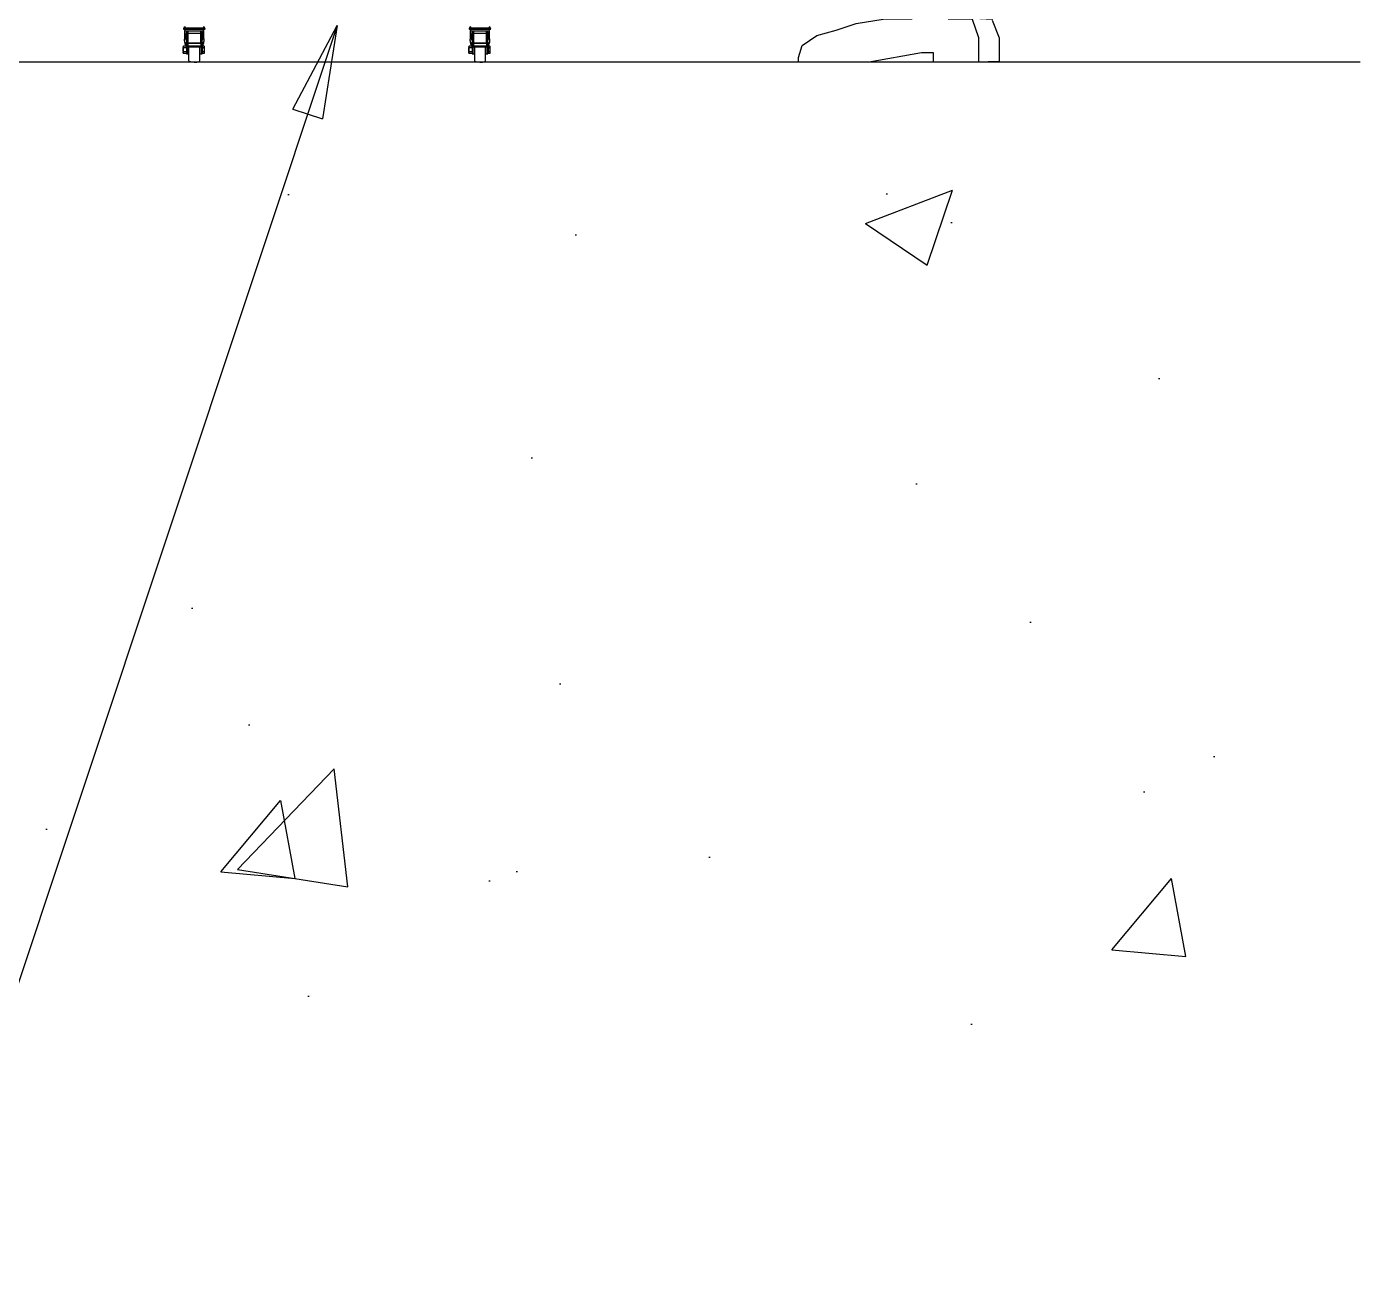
# Model space of a CAD drawing. Extents: x 28911 to 70911, y -59 to 29641.
# Drawn here: x 43538 to 45686, y 3898 to 5891 of the extents above; entities that cross this region are included whole.
import ezdxf

# ---------------------------------------------------------------- set-up
doc = ezdxf.new("R2010")
doc.units = 0
doc.header["$LTSCALE"] = 300
doc.header["$MEASUREMENT"] = 0
doc.layers.add('.', color=6, linetype='Continuous')
doc.layers.add('OPERAI_dwg', color=7, linetype='Continuous')
doc.styles.get("Standard").update_dxf_attribs({"font": 'STANDARD'})
doc.dimstyles.new('sc1a50_pollici', dxfattribs={"dimscale": 50, "dimtxt": 3, "dimasz": 3, "dimexe": 0, "dimexo": 0, "dimgap": 1, "dimtad": 1, "dimzin": 12, "dimdsep": 46, "dimtxsty": 'Standard', "dimblk": 'CLOSEDBLANK', "dimcen": 1, "dimclrd": 253, "dimclre": 253, "dimclrt": 2, "dimadec": 0, "dimazin": 3, "dimtfac": 1, "dimtmove": 0, "dimatfit": 1, "dimldrblk": 'CLOSEDBLANK', "dimfxl": 1, "dimtolj": 1, "dimtzin": 0, "dimarcsym": 0})

# ---------------------------------------------------------------- blocks, each defined once
blk = doc.blocks.new('A$C714e681e')
at = {"color": 7, "linetype": 'Continuous', "lineweight": 25}
for p, q in [((5813.4, 54.5), (5813.1, 53)), ((5813.1, 53), (5848.1, 53)), ((5847.8, 54.5), (5813.4, 54.5)), ((5816, 53), (5815.1, 50.1)), ((5815.1, 50.1), (5815.1, 37.6)), ((5820.1, 50.1), (5815.1, 50.1)), ((5818.1, 47.1), (5818.1, 48.1)), ((5819.6, 47.1), (5818.1, 47.1)), ((5818.1, 47.1), (5818.1, 46.1)), ((5818.1, 46.1), (5818.1, 32)), ((5819.6, 43.7), (5819.6, 47.1)), ((5819.6, 34.5), (5819.6, 43.7)), ((5820.1, 50.1), (5820.1, 45.8)), ((5823.3, 50.1), (5820.1, 50.1)), ((5820.1, 45.8), (5820.1, 45.3)), ((5820.1, 45.3), (5820.1, 30.9)), ((5837.9, 50.1), (5823.3, 50.1)), ((5837.9, 46.1), (5823.3, 46.1)), ((5841.1, 50.1), (5837.9, 50.1)), ((5841.1, 45.8), (5841.1, 50.1)), ((5846.1, 50.1), (5841.1, 50.1)), ((5841.1, 45.3), (5841.1, 45.8)), ((5841.1, 30.9), (5841.1, 45.3)), ((5843.1, 47.1), (5841.6, 47.1)), ((5841.6, 47.1), (5841.6, 43.7)), ((5841.6, 43.7), (5841.6, 34.5)), ((5843.1, 48.1), (5843.1, 47.1)), ((5843.1, 46.1), (5843.1, 47.1)), ((5843.1, 32), (5843.1, 46.1)), ((5846.1, 50.1), (5845.2, 53)), ((5846.1, 37.5), (5846.1, 50.1)), ((5848.1, 53), (5847.8, 54.5)), ((6273.4, 54.5), (6273.1, 53)), ((6273.1, 53), (6308.1, 53)), ((6307.8, 54.5), (6273.4, 54.5)), ((6276, 53), (6275.1, 50.1)), ((6275.1, 50.1), (6275.1, 37.6)), ((6280.1, 50.1), (6275.1, 50.1)), ((6278.1, 47.1), (6278.1, 48.1)), ((6279.6, 47.1), (6278.1, 47.1)), ((6278.1, 47.1), (6278.1, 46.1)), ((6278.1, 46.1), (6278.1, 32)), ((6279.6, 43.7), (6279.6, 47.1)), ((6279.6, 34.5), (6279.6, 43.7)), ((6280.1, 50.1), (6280.1, 45.8)), ((6283.3, 50.1), (6280.1, 50.1)), ((6280.1, 45.8), (6280.1, 45.3)), ((6280.1, 45.3), (6280.1, 30.9)), ((6297.9, 50.1), (6283.3, 50.1)), ((6297.9, 46.1), (6283.3, 46.1)), ((6301.1, 50.1), (6297.9, 50.1)), ((6301.1, 45.8), (6301.1, 50.1)), ((6306.1, 50.1), (6301.1, 50.1)), ((6301.1, 45.3), (6301.1, 45.8)), ((6301.1, 30.9), (6301.1, 45.3)), ((6303.1, 47.1), (6301.6, 47.1)), ((6301.6, 47.1), (6301.6, 43.7)), ((6301.6, 43.7), (6301.6, 34.5)), ((6303.1, 48.1), (6303.1, 47.1)), ((6303.1, 46.1), (6303.1, 47.1)), ((6303.1, 32), (6303.1, 46.1)), ((6306.1, 50.1), (6305.2, 53)), ((6306.1, 37.5), (6306.1, 50.1)), ((6308.1, 53), (6307.8, 54.5)), ((5812.7, 23), (5812.1, 22.4)), ((5812.1, 22.4), (5812.1, 17.6)), ((5812.9, 23), (5812.7, 23)), ((5812.7, 23), (5812.7, 17)), ((5813.1, 25.8), (5812.9, 25)), ((5812.9, 24.3), (5813.1, 25.8)), ((5812.9, 25), (5812.9, 24.3)), ((5813.1, 22.9), (5812.9, 24.3)), ((5812.9, 24.3), (5812.9, 20)), ((5812.9, 20), (5813.1, 22.9)), ((5817.9, 25.8), (5813.1, 25.8)), ((5817.9, 22.9), (5813.1, 22.9)), ((5818.1, 25), (5817.9, 25.8)), ((5818.1, 24.3), (5817.9, 22.9)), ((5817.9, 22.9), (5818.1, 20)), ((5818.1, 32), (5819.6, 32)), ((5818.1, 23.1), (5818.1, 32)), ((5818.1, 23.1), (5818.1, 20.7)), ((5819.6, 30.7), (5819.6, 34.5)), ((5819.6, 30.3), (5819.6, 30.7)), ((5819.6, 30.7), (5820.1, 30.7)), ((5819.6, 30.3), (5820.1, 30.3)), ((5819.6, 30.3), (5819.6, 30.3)), ((5819.6, 23.1), (5819.6, 30.3)), ((5820.1, 26.5), (5819.6, 26.5)), ((5819.6, 20.7), (5819.6, 23.1)), ((5820.1, 30.9), (5820.1, 30.4)), ((5820.1, 30.4), (5841.1, 30.4)), ((5841.1, 30.4), (5820.1, 30.4)), ((5820.1, 29.7), (5820.1, 30.4)), ((5820.1, 29.7), (5820.1, 26.3)), ((5820.1, 26.3), (5841.1, 26.3)), ((5820.1, 25.3), (5820.1, 26.3)), ((5841.1, 25.3), (5820.1, 25.3)), ((5820.1, 25.3), (5820.1, 24.5)), ((5820.1, 24.5), (5841.1, 24.5)), ((5841.1, 30.4), (5841.1, 30.9)), ((5841.1, 30.7), (5841.6, 30.7)), ((5841.1, 30.4), (5841.1, 29.7)), ((5841.1, 30.3), (5841.6, 30.3)), ((5841.1, 29.7), (5841.1, 26.3)), ((5841.6, 26.5), (5841.1, 26.5)), ((5841.1, 26.3), (5841.1, 25.3)), ((5841.1, 24.5), (5841.1, 25.3)), ((5841.6, 34.5), (5841.6, 30.7)), ((5843.1, 32), (5841.6, 32)), ((5841.6, 30.7), (5841.6, 30.3)), ((5841.6, 30.3), (5841.6, 30.3)), ((5841.6, 30.3), (5841.6, 23.1)), ((5841.6, 23.1), (5841.6, 20.7)), ((5843.1, 32), (5843.1, 23.1)), ((5843.6, 24.4), (5843.1, 24.4)), ((5843.1, 20.7), (5843.1, 23.1)), ((5846.7, 25.8), (5843.6, 25.8)), ((5843.6, 25.8), (5843.6, 22.9)), ((5846.7, 22.9), (5843.6, 22.9)), ((5843.6, 22.9), (5843.6, 17.1)), ((5847.1, 25), (5846.7, 25.8)), ((5847.1, 24.3), (5846.7, 25.8)), ((5846.7, 22.9), (5847.1, 24.3)), ((5847.1, 20), (5846.7, 22.9)), ((5847.1, 24.3), (5847.1, 25)), ((5847.1, 20), (5847.1, 24.3)), ((6272.7, 23), (6272.1, 22.4)), ((6272.1, 22.4), (6272.1, 17.6)), ((6272.9, 23), (6272.7, 23)), ((6272.7, 23), (6272.7, 17)), ((6273.1, 25.8), (6272.9, 25)), ((6272.9, 24.3), (6273.1, 25.8)), ((6272.9, 25), (6272.9, 24.3)), ((6273.1, 22.9), (6272.9, 24.3)), ((6272.9, 24.3), (6272.9, 20)), ((6272.9, 20), (6273.1, 22.9)), ((6277.9, 25.8), (6273.1, 25.8)), ((6277.9, 22.9), (6273.1, 22.9)), ((6278.1, 25), (6277.9, 25.8)), ((6277.9, 22.9), (6278.1, 20)), ((6278.1, 32), (6279.6, 32)), ((6278.1, 23.1), (6278.1, 32)), ((6278.1, 23.1), (6278.1, 20.7)), ((6279.6, 30.7), (6279.6, 34.5)), ((6279.6, 30.3), (6279.6, 30.7)), ((6279.6, 30.7), (6280.1, 30.7)), ((6279.6, 30.3), (6280.1, 30.3)), ((6279.6, 30.3), (6279.6, 30.3)), ((6279.6, 23.1), (6279.6, 30.3)), ((6280.1, 26.5), (6279.6, 26.5)), ((6279.6, 20.7), (6279.6, 23.1)), ((6280.1, 30.9), (6280.1, 30.4)), ((6280.1, 30.4), (6301.1, 30.4)), ((6301.1, 30.4), (6280.1, 30.4)), ((6280.1, 29.7), (6280.1, 30.4)), ((6280.1, 29.7), (6280.1, 26.3)), ((6280.1, 26.3), (6301.1, 26.3)), ((6280.1, 25.3), (6280.1, 26.3)), ((6301.1, 25.3), (6280.1, 25.3)), ((6280.1, 25.3), (6280.1, 24.5)), ((6280.1, 24.5), (6301.1, 24.5)), ((6301.1, 30.4), (6301.1, 30.9)), ((6301.1, 30.7), (6301.6, 30.7)), ((6301.1, 30.4), (6301.1, 29.7)), ((6301.1, 30.3), (6301.6, 30.3)), ((6301.1, 29.7), (6301.1, 26.3)), ((6301.6, 26.5), (6301.1, 26.5)), ((6301.1, 26.3), (6301.1, 25.3)), ((6301.1, 24.5), (6301.1, 25.3)), ((6301.6, 34.5), (6301.6, 30.7)), ((6303.1, 32), (6301.6, 32)), ((6301.6, 30.7), (6301.6, 30.3)), ((6301.6, 30.3), (6301.6, 30.3)), ((6301.6, 30.3), (6301.6, 23.1)), ((6301.6, 23.1), (6301.6, 20.7)), ((6303.1, 32), (6303.1, 23.1)), ((6303.6, 24.4), (6303.1, 24.4)), ((6303.1, 20.7), (6303.1, 23.1)), ((6306.7, 25.8), (6303.6, 25.8)), ((6303.6, 25.8), (6303.6, 22.9)), ((6306.7, 22.9), (6303.6, 22.9)), ((6303.6, 22.9), (6303.6, 17.1)), ((6307.1, 25), (6306.7, 25.8)), ((6307.1, 24.3), (6306.7, 25.8)), ((6306.7, 22.9), (6307.1, 24.3)), ((6307.1, 20), (6306.7, 22.9)), ((6307.1, 24.3), (6307.1, 25)), ((6307.1, 20), (6307.1, 24.3)), ((5812.1, 17.6), (5812.7, 17)), ((5812.7, 17), (5812.9, 17)), ((5812.9, 20), (5812.9, 15.7)), ((5813.1, 17.1), (5812.9, 20)), ((5812.9, 15.7), (5813.1, 17.1)), ((5813.1, 14.2), (5812.9, 15.7)), ((5812.9, 15.7), (5812.9, 15)), ((5812.9, 15), (5813.1, 14.2)), ((5813.1, 17.1), (5817.9, 17.1)), ((5817.9, 14.2), (5813.1, 14.2)), ((5817.9, 14.2), (5818.1, 15)), ((5818.1, 20.7), (5818.1, 13.3)), ((5818.1, 13.3), (5819.6, 13.3)), ((5819.6, 13.3), (5819.6, 20.7)), ((5819.6, 13.5), (5821.6, 13.3)), ((5839.6, 13.3), (5841.6, 13.5)), ((5841.6, 20.7), (5841.6, 13.3)), ((5841.6, 13.3), (5843.1, 13.3)), ((5843.1, 13.3), (5843.1, 20.7)), ((5843.1, 15.6), (5843.6, 15.6)), ((5843.6, 17.1), (5846.7, 17.1)), ((5843.6, 17.1), (5843.6, 14.2)), ((5846.7, 14.2), (5843.6, 14.2)), ((5846.7, 17.1), (5847.1, 20)), ((5847.1, 15.7), (5846.7, 17.1)), ((5846.7, 14.2), (5847.1, 15.7)), ((5846.7, 14.2), (5847.1, 15)), ((5847.1, 15.7), (5847.1, 20)), ((5847.1, 15), (5847.1, 15.7)), ((6272.1, 17.6), (6272.7, 17)), ((6272.7, 17), (6272.9, 17)), ((6272.9, 20), (6272.9, 15.7)), ((6273.1, 17.1), (6272.9, 20)), ((6272.9, 15.7), (6273.1, 17.1)), ((6273.1, 14.2), (6272.9, 15.7)), ((6272.9, 15.7), (6272.9, 15)), ((6272.9, 15), (6273.1, 14.2)), ((6273.1, 17.1), (6277.9, 17.1)), ((6277.9, 14.2), (6273.1, 14.2)), ((6277.9, 14.2), (6278.1, 15)), ((6278.1, 20.7), (6278.1, 13.3)), ((6278.1, 13.3), (6279.6, 13.3)), ((6279.6, 13.3), (6279.6, 20.7)), ((6279.6, 13.5), (6281.6, 13.3)), ((6299.6, 13.3), (6301.6, 13.5)), ((6301.6, 20.7), (6301.6, 13.3)), ((6301.6, 13.3), (6303.1, 13.3)), ((6303.1, 13.3), (6303.1, 20.7)), ((6303.1, 15.6), (6303.6, 15.6)), ((6303.6, 17.1), (6306.7, 17.1)), ((6303.6, 17.1), (6303.6, 14.2)), ((6306.7, 14.2), (6303.6, 14.2)), ((6306.7, 17.1), (6307.1, 20)), ((6307.1, 15.7), (6306.7, 17.1)), ((6306.7, 14.2), (6307.1, 15.7)), ((6306.7, 14.2), (6307.1, 15)), ((6307.1, 15.7), (6307.1, 20)), ((6307.1, 15), (6307.1, 15.7))]:
    blk.add_line(p, q, dxfattribs=at)
for centre, radius, start, end in [((5817.1, 53.5), 3.8, 107.5662, 165.0631), ((5818.1, 45.4), 1, 90, 180), ((5820.1, 48.1), 2, 90, 180), ((5841.1, 48.1), 2, 0, 90), ((5840.1, 42.6), 5, 339.5127, 53.0505), ((5840.1, 39.1), 5, 307.221, 53.0505), ((5844.1, 53.5), 3.8, 14.9369, 72.4338), ((6277.1, 53.5), 3.8, 107.5662, 165.0631), ((6278.1, 45.4), 1, 90, 180), ((6280.1, 48.1), 2, 90, 180), ((6301.1, 48.1), 2, 0, 90), ((6300.1, 42.6), 5, 339.521, 53.0505), ((6300.1, 39.1), 5, 307.221, 53.0505), ((6304.1, 53.5), 3.8, 14.9369, 72.4338), ((5818.1, 41.9), 1, 90, 180), ((5818.1, 36.4), 1, 180, 270), ((6278.1, 41.9), 1, 90, 180), ((6278.1, 36.4), 1, 180, 270), ((5823.1, 2.9), 1.5, 180, 250.0972), ((5831.1, 25), 25, 250.0972, 287.3299), ((5838.1, 2.6), 1.5, 287.3299, 0), ((6283.1, 2.9), 1.5, 180, 250.0972), ((6291.1, 25), 25, 250.0972, 287.3299), ((6298.1, 2.6), 1.5, 287.3299, 0)]:
    blk.add_arc(centre, radius, start, end, dxfattribs=at)
for centre, start_param, end_param in [((5823.3, 45.8), 1.570796, 3.141593), ((5837.9, 45.8), 0, 1.570796), ((6283.3, 45.8), 1.570796, 3.141593), ((6297.9, 45.8), 0, 1.570796)]:
    blk.add_ellipse(centre, major_axis=(3.2, 0), ratio=0.087489, start_param=start_param, end_param=end_param, dxfattribs=at)
for points, knots in [([(5817.1, 45.4), (5817.1, 45.3), (5817.1, 45.3), (5817.1, 44.9), (5817.1, 44.6), (5817.1, 44.1), (5817.1, 43.5), (5817.1, 42.6), (5817.1, 41.7), (5817.1, 41.1), (5817.1, 40.6), (5817.1, 40.3), (5817.1, 39.9), (5817.1, 39.9), (5817.1, 39.9)], [0, 0, 0, 0, 0.119721, 0.18483, 0.25, 0.315108, 0.380279, 0.5, 0.619721, 0.68483, 0.75, 0.815108, 0.880279, 1, 1, 1, 1]), ([(6277.1, 45.4), (6277.1, 45.3), (6277.1, 45.3), (6277.1, 44.9), (6277.1, 44.6), (6277.1, 44.1), (6277.1, 43.5), (6277.1, 42.6), (6277.1, 41.7), (6277.1, 41.1), (6277.1, 40.6), (6277.1, 40.3), (6277.1, 39.9), (6277.1, 39.9), (6277.1, 39.9)], [0, 0, 0, 0, 0.119721, 0.18483, 0.25, 0.315108, 0.380279, 0.5, 0.619721, 0.68483, 0.75, 0.815108, 0.880279, 1, 1, 1, 1]), ([(5817.7, 25.8), (5817.3, 26.4), (5816.4, 28), (5815.5, 31.5), (5815, 34.8), (5815.1, 37.1), (5815.2, 37.6)], [0, 0, 0, 0, 0.186891, 0.454118, 0.899943, 1, 1, 1, 1]), ([(5817.1, 41.9), (5817.1, 41.8), (5817.1, 41.8), (5817.1, 41.4), (5817.1, 41.1), (5817.1, 40.6), (5817.1, 40), (5817.1, 39.1), (5817.1, 38.2), (5817.1, 37.6), (5817.1, 37.1), (5817.1, 36.8), (5817.1, 36.4), (5817.1, 36.4), (5817.1, 36.4)], [0, 0, 0, 0, 0.119721, 0.18483, 0.25, 0.315108, 0.380279, 0.5, 0.619721, 0.68483, 0.75, 0.815108, 0.880279, 1, 1, 1, 1]), ([(5821.6, 24.5), (5821.6, 24), (5821.6, 22.6), (5821.6, 20), (5821.6, 16.8), (5821.6, 13.6), (5821.6, 10.6), (5821.6, 7.8), (5821.6, 5.6), (5821.6, 4), (5821.6, 3.1), (5821.6, 3), (5821.6, 2.9)], [0, 0, 0, 0, 0.046059, 0.145609, 0.245159, 0.350673, 0.460572, 0.572805, 0.685037, 0.794937, 0.90045, 1, 1, 1, 1]), ([(5839.6, 2.6), (5839.6, 2.6), (5839.6, 2.7), (5839.6, 3.7), (5839.6, 5.3), (5839.6, 7.6), (5839.6, 10.4), (5839.6, 13.5), (5839.6, 16.7), (5839.6, 20), (5839.6, 22.6), (5839.6, 24.1), (5839.6, 24.5)], [0, 0, 0, 0, 0.099838, 0.205656, 0.315874, 0.428431, 0.540987, 0.651205, 0.757023, 0.856861, 0.956699, 1, 1, 1, 1]), ([(5846.1, 37.5), (5846.1, 37.5), (5846.2, 36.2), (5846, 34), (5845.5, 30.8), (5844.7, 27.7), (5843.6, 25.9), (5843.1, 25)], [0, 0, 0, 0, 0.007588, 0.258115, 0.508485, 0.751735, 1, 1, 1, 1]), ([(6277.7, 25.8), (6277.3, 26.4), (6276.4, 28), (6275.5, 31.5), (6275, 34.8), (6275.1, 37.1), (6275.2, 37.6)], [0, 0, 0, 0, 0.186891, 0.454118, 0.899943, 1, 1, 1, 1]), ([(6277.1, 41.9), (6277.1, 41.8), (6277.1, 41.8), (6277.1, 41.4), (6277.1, 41.1), (6277.1, 40.6), (6277.1, 40), (6277.1, 39.1), (6277.1, 38.2), (6277.1, 37.6), (6277.1, 37.1), (6277.1, 36.8), (6277.1, 36.4), (6277.1, 36.4), (6277.1, 36.4)], [0, 0, 0, 0, 0.119721, 0.18483, 0.25, 0.315108, 0.380279, 0.5, 0.619721, 0.68483, 0.75, 0.815108, 0.880279, 1, 1, 1, 1]), ([(6281.6, 24.5), (6281.6, 24), (6281.6, 22.6), (6281.6, 20), (6281.6, 16.8), (6281.6, 13.6), (6281.6, 10.6), (6281.6, 7.8), (6281.6, 5.6), (6281.6, 4), (6281.6, 3.1), (6281.6, 3), (6281.6, 2.9)], [0, 0, 0, 0, 0.046059, 0.145609, 0.245159, 0.350673, 0.460572, 0.572805, 0.685037, 0.794937, 0.90045, 1, 1, 1, 1]), ([(6299.6, 2.6), (6299.6, 2.6), (6299.6, 2.7), (6299.6, 3.7), (6299.6, 5.3), (6299.6, 7.6), (6299.6, 10.4), (6299.6, 13.5), (6299.6, 16.7), (6299.6, 20), (6299.6, 22.6), (6299.6, 24.1), (6299.6, 24.5)], [0, 0, 0, 0, 0.099838, 0.205656, 0.315874, 0.428431, 0.540987, 0.651205, 0.757023, 0.856861, 0.956699, 1, 1, 1, 1]), ([(6306.1, 37.5), (6306.1, 37.5), (6306.2, 36.2), (6306, 34), (6305.5, 30.8), (6304.7, 27.7), (6303.6, 25.9), (6303.1, 25)], [0, 0, 0, 0, 0.007588, 0.258115, 0.508485, 0.751735, 1, 1, 1, 1])]:
    blk.add_open_spline(points, degree=3, knots=knots, dxfattribs=at)
blk = doc.blocks.new('_ClosedBlank')
at = {"color": 0, "linetype": 'ByBlock', "lineweight": -2}
for p, q in [((-1, 0.167), (0, 0)), ((-1, 0.167), (-1, -0.167)), ((0, 0), (-1, -0.167))]:
    blk.add_line(p, q, dxfattribs=at)
blk = doc.blocks.new('A$C450B6BA2')
at = {"layer": 'OPERAI_dwg'}
for p, q in [((-112.4, 1672), (-73.7, 1656.4)), ((-124.6, 1625.6), (-134, 1610.1)), ((-331.3, 1588.1), (-335, 1600.1)), ((-134, 1610.1), (-111.9, 1568.9)), ((-315.4, 1566.8), (-331.3, 1588.1)), ((-111.9, 1568.9), (-113.7, 1565.2)), ((-314.6, 1539.6), (-315.4, 1566.8)), ((-137.4, 1548.6), (-151.6, 1554.7)), ((-151.6, 1554.7), (-138, 1545.5)), ((-132.7, 1566.1), (-137.4, 1548.6)), ((-113.7, 1565.2), (-132.7, 1566.1)), ((-328.2, 1508.2), (-314.6, 1539.6)), ((-181.1, 1509.2), (-205.4, 1526.5)), ((-205.4, 1526.5), (-182.7, 1508.5)), ((-141.4, 1538.7), (-145.7, 1532)), ((-145.7, 1532), (-144.7, 1516.9)), ((-138.4, 1538.5), (-141.4, 1538.7)), ((-136.8, 1542.6), (-138.4, 1538.5)), ((-138, 1545.5), (-136.8, 1542.6)), ((-342.1, 1469.6), (-352.4, 1510.8)), ((-352.4, 1510.8), (-253.1, 1500.4)), ((-182.7, 1508.5), (-187.7, 1495.3)), ((-153, 1507.1), (-181.1, 1509.2)), ((-144.7, 1516.9), (-153, 1507.1)), ((-253.1, 1500.4), (-184, 1470.6)), ((-187.7, 1495.3), (-199, 1478.4)), ((-360.9, 1381.1), (-342.1, 1469.6)), ((-326.5, 1478.2), (-280.5, 1475.2)), ((-184, 1470.6), (-149.1, 1419.2)), ((-149.1, 1419.2), (-239.9, 1435.8)), ((-239.9, 1435.8), (-140.2, 1415.1)), ((-140.2, 1415.1), (-27.7, 1315.7)), ((-359.1, 1323.4), (-360.9, 1381.1)), ((314.7, 1333.7), (344.6, 1365.6)), ((344.6, 1365.6), (359.1, 1368.7)), ((352.2, 1345.6), (391.5, 1354.9)), ((357.8, 1356.2), (356.9, 1346.6)), ((359.1, 1368.7), (367.9, 1364.2)), ((367.9, 1364.2), (374.5, 1351.9)), ((391.5, 1354.9), (403.2, 1348.6)), ((275.5, 1319.5), (314.7, 1333.7)), ((374.5, 1351.9), (352.2, 1345.6)), ((403.2, 1348.6), (404.3, 1342)), ((404.3, 1337.1), (403.6, 1332.3)), ((403.6, 1332.3), (410.7, 1323.8)), ((404.3, 1342), (404.3, 1337.1)), ((-365, 1235), (-359.1, 1323.4)), ((-27.7, 1315.7), (8.9, 1298.1)), ((78.4, 1294.5), (178.9, 1311.4)), ((178.9, 1311.4), (244.3, 1318.7)), ((244.3, 1318.7), (274.8, 1319.5)), ((274.8, 1319.5), (291, 1232.2)), ((291.5, 1263.9), (275.4, 1318.3)), ((408.6, 1313.1), (406.6, 1309.8)), ((410.1, 1315.5), (408.6, 1313.1)), ((410.7, 1323.8), (410.1, 1315.5)), ((8.9, 1298.1), (0.4, 1272.4)), ((8.9, 1298.1), (78.4, 1294.5)), ((14, 1271.4), (29.4, 1297)), ((408.5, 1292.7), (403.4, 1287.9)), ((406.6, 1309.8), (409.8, 1298.7)), ((409.8, 1298.7), (408.5, 1292.7)), ((-44.9, 1200.4), (-158.7, 1281.4)), ((0.4, 1272.4), (10.3, 1227.9)), ((10.3, 1227.9), (6.3, 1272.3)), ((403.3, 1271.9), (387.8, 1264)), ((405.7, 1282.1), (403.3, 1271.9)), ((403.4, 1287.9), (403.9, 1284.9)), ((403.9, 1284.9), (405.7, 1282.1)), ((337.9, 1257.8), (291.5, 1263.9)), ((387.8, 1264), (337.9, 1257.8)), ((-314.9, 1068.7), (-365, 1235)), ((-113.6, 935.1), (-101.8, 1240.9)), ((228.7, 1230.2), (71.2, 1188.3)), ((284.2, 1227), (228.7, 1230.2)), ((291, 1232.2), (284.2, 1227)), ((-30.5, 1184.6), (-44.9, 1200.4)), ((5.7, 1178.5), (-30.5, 1184.6)), ((41, 1182.7), (5.7, 1178.5)), ((71.2, 1188.3), (41, 1182.7)), ((-11.2, 1168.8), (-7.4, 1180.8)), ((-319.7, 1000.7), (-314.9, 1068.7)), ((-297.5, 954.1), (-319.7, 1000.7)), ((-224.6, 954.1), (-297.5, 954.1)), ((-292.8, 923.4), (-285.6, 954)), ((-335.2, 851.7), (-292.8, 923.4)), ((-82.9, 828.1), (-113.6, 935.1)), ((-128.1, 892), (-143.4, 790.2)), ((-311.3, 866.5), (-265.5, 866.5)), ((-335.9, 766.8), (-335.2, 851.7)), ((-78.6, 739), (-82.9, 828.1)), ((-299, 672.4), (-335.9, 766.8)), ((-39.7, 560.9), (-78.6, 739)), ((-316.6, 717.6), (-277.5, 424.1)), ((-299, 672.4), (-271.1, 614.8)), ((-271.1, 614.8), (-222.3, 434.6)), ((-34.6, 477.2), (-39.7, 560.9)), ((-61.7, 357.4), (-34.6, 477.2)), ((-222.3, 434.6), (-218.9, 400.9)), ((-175.5, 440.4), (-164.2, 406.7)), ((-277.5, 424.1), (-306.7, 223.9)), ((-218.9, 400.9), (-276.5, 238.1)), ((-164.2, 406.7), (-187.7, 355.7)), ((-136.5, 98.3), (-61.7, 357.4)), ((-276.5, 238.1), (-292.8, 128.7)), ((-306.7, 223.9), (-315, 122.8)), ((-315, 122.8), (-311.9, 68.5)), ((-292.8, 128.7), (-279.5, 69.5)), ((-136.5, 98.3), (-235.2, 98.3)), ((-136.5, 69.4), (-136.5, 98.3)), ((-311.9, 67.5), (-323.3, 39.3)), ((-311.9, 68.5), (-292.1, 69.6)), ((-279.5, 69.5), (-289.8, 39.9)), ((-279.5, 69.5), (-241, 69.5)), ((-183.1, 69.4), (-136.5, 69.4)), ((-93.1, 62.1), (-136.5, 69.4)), ((-60.6, 51.7), (-93.1, 62.1)), ((-29.6, 42.9), (-60.6, 51.7)), ((-323.3, 39.3), (-323.3, 0.8)), ((-289.8, 39.9), (-289.8, 0)), ((-6, 26.6), (-29.6, 42.9)), ((0, 7.3), (-6, 26.6)), ((-323.3, 0.8), (-305.6, 0.8)), ((-289.8, 0), (-217.4, 0)), ((-217.4, 0), (-217.4, 14.8)), ((-217.4, 14.8), (-198.2, 14.8)), ((-198.2, 14.8), (-113.9, 0)), ((-113.9, 0), (0, 0)), ((0, 0), (0, 7.3))]:
    blk.add_line(p, q, dxfattribs=at)
for centre, radius, start, end in [((-165.2, 1554.9), 237.4, 116.8133, 133.0167), ((-231.1, 1673.4), 102, 89.0294, 113.7879), ((-222.7, 1672), 103.6, 92.6982, 93.7116), ((-220.2, 1725), 50.9, 64.6927, 99.323), ((-218.9, 1696.6), 77.2, 46.6722, 74.6879), ((-242.4, 1647.6), 130, 34.0305, 53.9637), ((-202.5, 1630.8), 158.3, 141.9333, 161.1918), ((-270.5, 1628.6), 164, 16.3008, 34.0305), ((-263.8, 1651.5), 93.6, 161.0977, 211.4155), ((-273.5, 2115), 472.3, 284.8559, 287.8035), ((-189, 1851.9), 196, 287.8035, 293.1689), ((-270.5, 1628.6), 164, 15.3451, 16.3008), ((-83.5, 1656.1), 9.84, 301.7007, 1.7503), ((-320.6, 2111.5), 472.3, 266.2609, 272.4637), ((-181.3, 1814.5), 196, 287.8035, 301.7007), ((-332.3, 2514.2), 912.9, 277.0322, 281.5378), ((-178, 1771.2), 154.1, 280.5892, 291.5623), ((-312.9, 2074), 472.3, 266.2609, 272.5266), ((-332.3, 2514.2), 912.9, 272.5266, 277.0322)]:
    blk.add_arc(centre, radius, start, end, dxfattribs=at)

msp = doc.modelspace()

# ---------------------------------------------------------------- hatches: boundary and pattern name
at = {"layer": '.'}
h = msp.add_hatch(dxfattribs=at)
h.set_pattern_fill('AR-CONC', color=253, scale=200)
h.set_pattern_definition([(50, (-75681.1, -13135.8), (1434.52, -125.504), [150, -1650]), (355, (-75681, -13135.8), (-277.503, 1504.384), [120, -1320]), (100.4514, (-75561.5, -13146.2), (1157.018, 1378.88), [127.48, -1402.284]), (46.1842, (-75681, -12735.8), (2134.483, -331.039), [225, -2475]), (96.6356, (-75503.2, -12763.4), (1869.324, 1948.237), [191.22, -2103.428]), (351.1842, (-75681, -12735.8), (1869.324, 1948.237), [180, -1980]), (21, (-75481.1, -12835.8), (1193.814, -805.238), [150, -1650]), (326, (-75481, -12835.8), (486.63, 1450.3), [120, -1320]), (71.4514, (-75381.6, -12902.9), (1680.445, 645.062), [127.48, -1402.284]), (37.5, (-75681.06, -13135.77), (24.3197, 665.7877), [0, -1304, 0, -1340, 0, -1325]), (7.5, (-75681.06, -13135.8), (526.139, 788.8234), [0, -764, 0, -1274, 0, -505]), (327.5, (-76127.06, -13135.8), (1067.6449, -45.1097), [0, -500, 0, -1560, 0, -2070]), (317.5, (-76327.1, -13135.8), (1166.372, 200.21), [0, -650, 0, -1036, 0, -1470])])
h.paths.add_polyline_path([(45639.718, 5833.338), (45616.07, 5833.338), (45616.07, 5733.338), (45592.546, 5733.338), (45592.546, 5798.729), (45583.494, 5798.729), (45583.494, 5805.782), (45604.323, 5805.782), (45604.323, 5833.338), (33799.981, 5833.338), (33799.981, 4234.595), (45639.718, 4234.595)])

# ---------------------------------------------------------------- linework, layer by layer
at = {"color": 3, "ltscale": 50}
msp.add_line((45685.531, 5833.338), (33857.16, 5833.338), dxfattribs=at)

# ---------------------------------------------------------------- block references
at = {"color": 4, "ltscale": 50}
msp.add_blockref('A$C714e681e', (37977.344, 5833.338), dxfattribs=at)
at = {"color": 253, "ltscale": 50, "xscale": -1}
msp.add_blockref('A$C450B6BA2', (44780.793, 5833.338), dxfattribs=at)

# ---------------------------------------------------------------- leaders
msp.add_leader([(44037.944, 5892.338), (43044.274, 2908.877), (43049.158, 2552.949)], dimstyle='sc1a50_pollici', override={"dimtad": 0})

doc.saveas('drawing.dxf')
